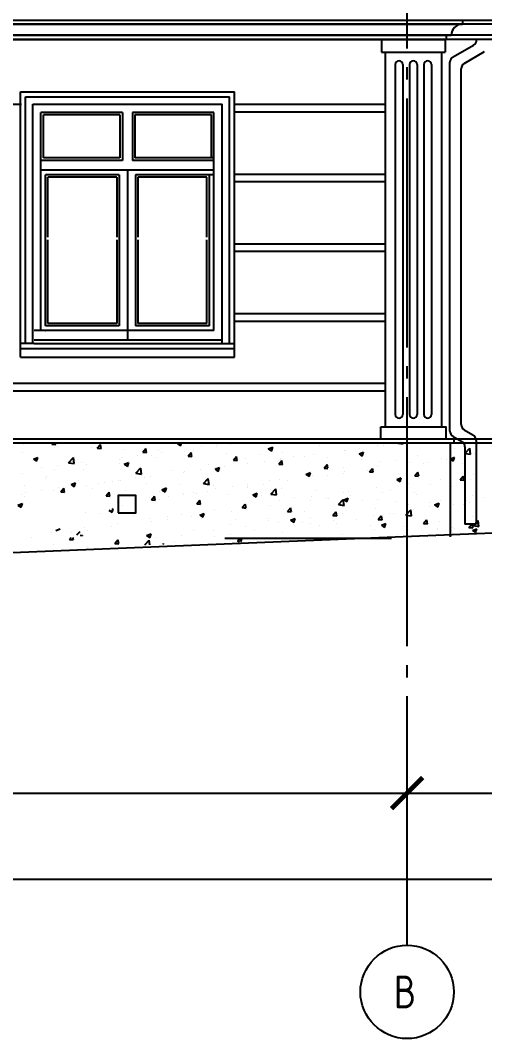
# Model space of a CAD drawing. Extents: x -133165 to 20117, y 15722 to 63536.
# Drawn here: x -34469 to -30739, y 43503 to 51679 of the extents above; entities that cross this region are included whole.
import ezdxf
from ezdxf.enums import TextEntityAlignment as Align

# ---------------------------------------------------------------- set-up
doc = ezdxf.new("R2010")
doc.units = 0
doc.header["$PDMODE"] = 3
doc.linetypes.add('GOST2_303_5', pattern=[24, 20, -1.5, 1, -1.5])
doc.layers.get('0').update_dxf_attribs({"linetype": 'CONTINUOUS'})
doc.layers.get('DEFPOINTS').update_dxf_attribs({"color": 41, "linetype": 'CONTINUOUS'})
for name, color, linetype in [('AXIS', 7, 'GOST2_303_5'), ('C1', 33, 'CONTINUOUS'), ('DIM', 250, 'CONTINUOUS'), ('DOORS', 32, 'CONTINUOUS'), ('FRIZ', 173, 'CONTINUOUS'), ('WALL', 5, 'CONTINUOUS')]:
    doc.layers.add(name, color=color, linetype=linetype)
doc.styles.add('GOST_2_304', font='CS_Gost2304.shx')
doc.dimstyles.new('SPDS', dxfattribs={"dimscale": 50, "dimtxt": 2.5, "dimasz": 2.5, "dimexe": 1.25, "dimexo": 0.625, "dimtad": 1, "dimdec": 0, "dimrnd": 0.001, "dimdsep": 46, "dimtxsty": 'GOST_2_304', "dimblk": 'ARCHTICK', "dimcen": 2.5, "dimdle": 2, "dimadec": 4, "dimazin": 0, "dimtfac": 0.75, "dimtdec": 0, "dimtmove": 0, "dimatfit": 3, "dimfxl": 1, "dimtolj": 1, "dimarcsym": 0})

# ---------------------------------------------------------------- blocks, each defined once
blk = doc.blocks.new('_ARCHTICK')
at = {"color": 0, "linetype": 'BYBLOCK', "const_width": 0.15}
blk.add_lwpolyline([(-0.5, -0.5), (0.5, 0.5)], dxfattribs=at)
blk = doc.blocks.new('*D34')
at = {"layer": 'DEFPOINTS', "color": 0, "ltscale": 10}
for p in [(-43491.9, 47084.6), (-27481.9, 47084.6), (-27481.9, 44783.3)]:
    blk.add_point(p, dxfattribs=at)
at = {"layer": 'DIM', "color": 0, "ltscale": 10}
for p, q in [((-43491.9, 47022.1), (-43491.9, 44658.3)), ((-27481.9, 47022.1), (-27481.9, 44658.3)), ((-43691.9, 44783.3), (-27281.9, 44783.3))]:
    blk.add_line(p, q, dxfattribs=at)
at = {"layer": 'DIM', "color": 0, "ltscale": 10, "xscale": 250, "yscale": 250, "zscale": 250, "rotation": 180}
blk.add_blockref('_ARCHTICK', (-43491.9, 44783.3), dxfattribs=at)
at = {"layer": 'DIM', "color": 0, "ltscale": 10, "xscale": 250, "yscale": 250, "zscale": 250}
blk.add_blockref('_ARCHTICK', (-27481.9, 44783.3), dxfattribs=at)
at = {"layer": 'DIM', "color": 0, "ltscale": 10, "insert": (-35486.9, 44970.8), "char_height": 250, "attachment_point": 5, "style": 'GOST_2_304'}
blk.add_mtext('\\A1;16010', dxfattribs=at)
blk = doc.blocks.new('*X103')
at = {"linetype": 'CONTINUOUS', "ltscale": 10}
for p, q in [((-33486.1, 48211.8), (-33461.6, 48241)), ((-33455.2, 48209.3), (-33461, 48241.1)), ((-33207.5, 48278.5), (-33191.5, 48284.6)), ((-33207.3, 48278.4), (-33182, 48261.3)), ((-33182, 48261.3), (-33174.2, 48284.6)), ((-33015.1, 48254.5), (-33015.1, 48254.5)), ((-32891.3, 48256.3), (-32891.3, 48256.3)), ((-32887.9, 48271.2), (-32887.9, 48271.2)), ((-32780.3, 48273.5), (-32780.3, 48273.5)), ((-32477.4, 48237.8), (-32441.8, 48251.5)), ((-32451.9, 48220.6), (-32441.6, 48251.3)), ((-32066, 48263.7), (-32066, 48263.7)), ((-31740.8, 48239.5), (-31740.8, 48239.5)), ((-31595.8, 48264.2), (-31595.8, 48264.2)), ((-31548.4, 48264.8), (-31548.4, 48264.8)), ((-31432.4, 48284.6), (-31394, 48278.7)), ((-31394, 48278.6), (-31394.7, 48284.6)), ((-30897.1, 48201.6), (-30857.5, 48242.9)), ((-30851.9, 48194.5), (-30857.5, 48242.8)), ((-33528.3, 48186.9), (-33528.3, 48186.9)), ((-33485.9, 48211.7), (-33455.5, 48209.1)), ((-33416, 48182.4), (-33416, 48182.4)), ((-33372.8, 48171.8), (-33372.8, 48171.8)), ((-33357.2, 48223.5), (-33357.2, 48223.5)), ((-33335.9, 48212.3), (-33335.9, 48212.3)), ((-33152.2, 48220.5), (-33152.2, 48220.5)), ((-33121.7, 48179.9), (-33097.3, 48209.1)), ((-33121.5, 48179.8), (-33091.2, 48177.2)), ((-33090.8, 48177.4), (-33096.7, 48209.2)), ((-33086, 48212.1), (-33086, 48212.1)), ((-33076.5, 48222.7), (-33076.5, 48222.7)), ((-32814.8, 48200.6), (-32814.8, 48200.6)), ((-32757.4, 48148), (-32732.9, 48177.2)), ((-32726.4, 48145.5), (-32732.3, 48177.4)), ((-32658.5, 48162), (-32658.5, 48162)), ((-32543.6, 48189.2), (-32543.6, 48189.2)), ((-32477.2, 48237.7), (-32452, 48220.7)), ((-32377.1, 48157.8), (-32377.1, 48157.8)), ((-32362.3, 48212.8), (-32362.3, 48212.8)), ((-32272.5, 48177.7), (-32272.5, 48177.7)), ((-32188.8, 48180.5), (-32188.8, 48180.5)), ((-32116.2, 48193.6), (-32116.2, 48193.6)), ((-32001.3, 48166.2), (-32001.3, 48166.2)), ((-31867.9, 48222.7), (-31867.9, 48222.7)), ((-31859.7, 48226.1), (-31859.7, 48226.1)), ((-31747.3, 48197.1), (-31711.8, 48210.8)), ((-31747.2, 48197), (-31721.9, 48180)), ((-31721.8, 48179.9), (-31711.5, 48210.6)), ((-31279.5, 48187.6), (-31279.5, 48187.6)), ((-31084.6, 48163.4), (-31084.6, 48163.4)), ((-31017.3, 48156.5), (-30981.7, 48170.1)), ((-30991.8, 48139.3), (-30981.5, 48170)), ((-30983.2, 48238.5), (-30983.2, 48238.5)), ((-30897, 48201.6), (-30851.8, 48194.6)), ((-30820.7, 48201.4), (-30820.7, 48201.4)), ((-33611.9, 48123.3), (-33598.7, 48128.3)), ((-33611.9, 48099.5), (-33608.9, 48097.5)), ((-33608.8, 48097.5), (-33598.5, 48128.2)), ((-33540.5, 48043.1), (-33500.9, 48084.4)), ((-33495.3, 48036), (-33500.9, 48084.3)), ((-32954.8, 48111.1), (-32954.8, 48111.1)), ((-32904.2, 48074), (-32868.7, 48087.6)), ((-32897.5, 48087.2), (-32897.5, 48087.2)), ((-32878.7, 48056.8), (-32868.4, 48087.5)), ((-32829.2, 48096.2), (-32829.2, 48096.2)), ((-32757.2, 48148), (-32726.8, 48145.3)), ((-32640.9, 48119.7), (-32640.9, 48119.7)), ((-32508.3, 48138.4), (-32508.3, 48138.4)), ((-32393, 48116.1), (-32368.5, 48145.3)), ((-32392.8, 48116.1), (-32362.4, 48113.4)), ((-32381.2, 48155.2), (-32381.2, 48155.2)), ((-32362.1, 48113.6), (-32367.9, 48145.5)), ((-32028.6, 48084.3), (-32004.1, 48113.5)), ((-32028.4, 48084.2), (-31998.1, 48081.6)), ((-31997.7, 48081.8), (-32003.6, 48113.6)), ((-31872, 48085.9), (-31872, 48085.9)), ((-31730.1, 48154.8), (-31730.1, 48154.8)), ((-31664.3, 48052.4), (-31639.8, 48081.6)), ((-31633.3, 48049.9), (-31639.2, 48081.7)), ((-31602, 48095.1), (-31602, 48095.1)), ((-31575.8, 48136.8), (-31575.8, 48136.8)), ((-31458.9, 48143.3), (-31458.9, 48143.3)), ((-31361.2, 48106.7), (-31361.2, 48106.7)), ((-31341.2, 48130.8), (-31341.2, 48130.8)), ((-31234, 48123.4), (-31234, 48123.4)), ((-31187.7, 48131.9), (-31187.7, 48131.9)), ((-31041.6, 48148.8), (-31041.6, 48148.8)), ((-31017.1, 48156.3), (-30991.8, 48139.3)), ((-30916.6, 48120.4), (-30916.6, 48120.4)), ((-33547.3, 48009.4), (-33547.3, 48009.4)), ((-33540.4, 48043.1), (-33495.3, 48036.1)), ((-33469.6, 48011.9), (-33469.6, 48011.9)), ((-33422.2, 48013.3), (-33422.2, 48013.3)), ((-33251.1, 48060.3), (-33251.1, 48060.3)), ((-33158.3, 48051.4), (-33158.3, 48051.4)), ((-33148.7, 48054.1), (-33148.7, 48054.1)), ((-33021.6, 48070.9), (-33021.6, 48070.9)), ((-32998.4, 47959), (-32958.8, 48000.3)), ((-32953.2, 47951.9), (-32958.8, 48000.2)), ((-32904.1, 48073.9), (-32878.8, 48056.8)), ((-32174.2, 48033.3), (-32138.6, 48047)), ((-32174, 48033.2), (-32148.7, 48016.1)), ((-32168.3, 48035), (-32168.3, 48035)), ((-32148.7, 48016.1), (-32138.4, 48046.8)), ((-32122.4, 48024.5), (-32122.4, 48024.5)), ((-32001.6, 48022.4), (-32001.6, 48022.4)), ((-31874.4, 48039.1), (-31874.4, 48039.1)), ((-31865.8, 48057), (-31865.8, 48057)), ((-31682, 48064.5), (-31682, 48064.5)), ((-31664.1, 48052.3), (-31633.7, 48049.7)), ((-31444.1, 47992.6), (-31408.5, 48006.3)), ((-31418.6, 47975.4), (-31408.3, 48006.1)), ((-31299.9, 48020.5), (-31275.4, 48049.7)), ((-31299.7, 48020.5), (-31269.3, 48017.8)), ((-31269, 48018), (-31274.8, 48049.8)), ((-31090.7, 47994.2), (-31090.7, 47994.2)), ((-30935.5, 47988.6), (-30911, 48017.8)), ((-30904.6, 47986.1), (-30910.5, 48018)), ((-30826.9, 48032.3), (-30826.9, 48032.3)), ((-33456.1, 47963.9), (-33456.1, 47963.9)), ((-33331.1, 47910.1), (-33295.5, 47923.8)), ((-33305.6, 47892.9), (-33295.3, 47923.6)), ((-33184.9, 47952.5), (-33184.9, 47952.5)), ((-32998.3, 47959), (-32953.1, 47952)), ((-32913.8, 47941), (-32913.8, 47941)), ((-32903.7, 47918.1), (-32903.7, 47918.1)), ((-32760.8, 47933.3), (-32760.8, 47933.3)), ((-32647.1, 47950.6), (-32647.1, 47950.6)), ((-32642.6, 47929.6), (-32642.6, 47929.6)), ((-32642, 47938.1), (-32642, 47938.1)), ((-32514.8, 47954.8), (-32514.8, 47954.8)), ((-32464.5, 47984.2), (-32464.5, 47984.2)), ((-32456.2, 47875), (-32416.6, 47916.2)), ((-32411, 47867.9), (-32416.6, 47916.1)), ((-32383.2, 47988.7), (-32383.2, 47988.7)), ((-32371.4, 47918.1), (-32371.4, 47918.1)), ((-32322.4, 47980.1), (-32322.4, 47980.1)), ((-31608.2, 47926), (-31608.2, 47926)), ((-31443.9, 47992.5), (-31418.7, 47975.4)), ((-31367.7, 47923.1), (-31367.7, 47923.1)), ((-31347.3, 47961.7), (-31347.3, 47961.7)), ((-31175.3, 47948.4), (-31175.3, 47948.4)), ((-31004.2, 47935.4), (-31004.2, 47935.4)), ((-30935.3, 47988.6), (-30905, 47985.9)), ((-30854.4, 47990.6), (-30854.4, 47990.6)), ((-33428.4, 47844.2), (-33428.4, 47844.2)), ((-33415.6, 47829.7), (-33391.1, 47858.9)), ((-33384.7, 47827.2), (-33390.5, 47859)), ((-33353.3, 47831.6), (-33353.3, 47831.6)), ((-33349, 47895.7), (-33349, 47895.7)), ((-33330.9, 47910), (-33305.6, 47893)), ((-33282.4, 47853.8), (-33282.4, 47853.8)), ((-33164.5, 47882.3), (-33164.5, 47882.3)), ((-33155.2, 47870.5), (-33155.2, 47870.5)), ((-33077.8, 47884.3), (-33077.8, 47884.3)), ((-33057.1, 47882.5), (-33057.1, 47882.5)), ((-32962.8, 47895.8), (-32962.8, 47895.8)), ((-32806.6, 47872.8), (-32806.6, 47872.8)), ((-32601, 47869.5), (-32565.4, 47883.1)), ((-32600.8, 47869.3), (-32575.6, 47852.3)), ((-32575.5, 47852.3), (-32565.2, 47883)), ((-32535.5, 47861.3), (-32535.5, 47861.3)), ((-32456.1, 47874.9), (-32410.9, 47867.9)), ((-32264.3, 47849.9), (-32264.3, 47849.9)), ((-32128.6, 47855.3), (-32128.6, 47855.3)), ((-32100.2, 47906.7), (-32100.2, 47906.7)), ((-32008.1, 47838.8), (-32008.1, 47838.8)), ((-31993.1, 47838.4), (-31993.1, 47838.4)), ((-31914, 47790.9), (-31874.5, 47832.1)), ((-31868.8, 47783.8), (-31874.5, 47832)), ((-31872, 47887.9), (-31872, 47887.9)), ((-31870.9, 47828.8), (-31835.4, 47842.4)), ((-31845.5, 47811.6), (-31835.2, 47842.3)), ((-31829, 47895.2), (-31829, 47895.2)), ((-31815.7, 47864.1), (-31815.7, 47864.1)), ((-31596.7, 47833.6), (-31596.7, 47833.6)), ((-31557.8, 47883.7), (-31557.8, 47883.7)), ((-31494.8, 47906.3), (-31494.8, 47906.3)), ((-31300.5, 47884.5), (-31300.5, 47884.5)), ((-31286.7, 47872.3), (-31286.7, 47872.3)), ((-31015.5, 47860.8), (-31015.5, 47860.8)), ((-30833.1, 47863.2), (-30833.1, 47863.2)), ((-30744.3, 47849.4), (-30744.3, 47849.4)), ((-33415.4, 47829.6), (-33385.1, 47827)), ((-33051.3, 47797.8), (-33026.8, 47827)), ((-33051.1, 47797.7), (-33020.7, 47795.1)), ((-33020.3, 47795.3), (-33026.2, 47827.1)), ((-32909.9, 47749), (-32909.9, 47749)), ((-32686.9, 47765.9), (-32662.4, 47795.1)), ((-32686.7, 47765.9), (-32656.3, 47763.2)), ((-32655.9, 47763.4), (-32661.8, 47795.2)), ((-32653.3, 47781.5), (-32653.3, 47781.5)), ((-32648.4, 47754.5), (-32648.4, 47754.5)), ((-32456.1, 47779.8), (-32456.1, 47779.8)), ((-32389.4, 47819.6), (-32389.4, 47819.6)), ((-32322.5, 47734), (-32298, 47763.2)), ((-32291.6, 47731.5), (-32297.4, 47763.4)), ((-32135.2, 47822), (-32135.2, 47822)), ((-31914, 47790.8), (-31868.8, 47783.8)), ((-31893, 47782.8), (-31893, 47782.8)), ((-31870.8, 47828.6), (-31845.5, 47811.6)), ((-31721.9, 47827), (-31721.9, 47827)), ((-31614.3, 47756.8), (-31614.3, 47756.8)), ((-31450.7, 47815.5), (-31450.7, 47815.5)), ((-31353.5, 47792.6), (-31353.5, 47792.6)), ((-31179.6, 47804.1), (-31179.6, 47804.1)), ((-31178.8, 47773), (-31178.8, 47773)), ((-31140.9, 47788.1), (-31105.3, 47801.7)), ((-31140.7, 47788), (-31115.4, 47770.9)), ((-31115.4, 47770.9), (-31105.1, 47801.6)), ((-31096.9, 47825.1), (-31096.9, 47825.1)), ((-30988.1, 47790.3), (-30988.1, 47790.3)), ((-30908.4, 47792.6), (-30908.4, 47792.6)), ((-30882.5, 47823.8), (-30882.5, 47823.8)), ((-30860.9, 47807), (-30860.9, 47807)), ((-33557.2, 47705.7), (-33557.2, 47705.7)), ((-33434.5, 47675.1), (-33434.5, 47675.1)), ((-33288.8, 47670.1), (-33288.8, 47670.1)), ((-33286, 47694.3), (-33286, 47694.3)), ((-33170.7, 47713.2), (-33170.7, 47713.2)), ((-33096.4, 47695.5), (-33096.4, 47695.5)), ((-33027.8, 47705.6), (-32992.3, 47719.3)), ((-33027.7, 47705.5), (-33002.4, 47688.4)), ((-33014.8, 47682.8), (-33014.8, 47682.8)), ((-33002.3, 47688.4), (-32992, 47719.1)), ((-32775.6, 47737.7), (-32775.6, 47737.7)), ((-32743.6, 47671.4), (-32743.6, 47671.4)), ((-32485.5, 47681.1), (-32485.5, 47681.1)), ((-32322.3, 47734), (-32292, 47731.3)), ((-32297.8, 47664.9), (-32262.2, 47678.6)), ((-32272.3, 47647.7), (-32262, 47678.4)), ((-32189.3, 47731.9), (-32189.3, 47731.9)), ((-32134.8, 47686.2), (-32134.8, 47686.2)), ((-31958.1, 47702.2), (-31933.7, 47731.3)), ((-31957.9, 47702.1), (-31927.6, 47699.4)), ((-31927.2, 47699.6), (-31933.1, 47731.5)), ((-31878.2, 47718.8), (-31878.2, 47718.8)), ((-31771.3, 47671.3), (-31771.3, 47671.3)), ((-31628.5, 47706), (-31628.5, 47706)), ((-31593.8, 47670.3), (-31569.3, 47699.5)), ((-31593.6, 47670.2), (-31563.2, 47667.6)), ((-31562.8, 47667.8), (-31568.7, 47699.6)), ((-31501.3, 47722.7), (-31501.3, 47722.7)), ((-31475, 47722.1), (-31475, 47722.1)), ((-31371.9, 47706.8), (-31332.3, 47748)), ((-31371.8, 47706.7), (-31326.6, 47699.7)), ((-31326.7, 47699.7), (-31332.3, 47747.9)), ((-31308.9, 47748), (-31308.9, 47748)), ((-31229.4, 47638.4), (-31204.9, 47667.6)), ((-31198.5, 47635.9), (-31204.3, 47667.7)), ((-30839.2, 47694.1), (-30839.2, 47694.1)), ((-33416, 47653.4), (-33416, 47653.4)), ((-32781.8, 47630.2), (-32781.8, 47630.2)), ((-32659.5, 47612.4), (-32659.5, 47612.4)), ((-32472.5, 47659.9), (-32472.5, 47659.9)), ((-32395.6, 47650.5), (-32395.6, 47650.5)), ((-32297.6, 47664.8), (-32272.3, 47647.7)), ((-32268.9, 47621.7), (-32268.9, 47621.7)), ((-32201.3, 47648.4), (-32201.3, 47648.4)), ((-32141.7, 47638.4), (-32141.7, 47638.4)), ((-32067.5, 47620.4), (-32067.5, 47620.4)), ((-31949.3, 47663.7), (-31949.3, 47663.7)), ((-31930.1, 47637), (-31930.1, 47637)), ((-31658.9, 47625.5), (-31658.9, 47625.5)), ((-31620.5, 47587.7), (-31620.5, 47587.7)), ((-31567.7, 47624.2), (-31532.1, 47637.9)), ((-31567.5, 47624.1), (-31542.3, 47607.1)), ((-31542.2, 47607), (-31531.9, 47637.7)), ((-31387.7, 47614.1), (-31387.7, 47614.1)), ((-31359.7, 47623.5), (-31359.7, 47623.5)), ((-31229.2, 47638.3), (-31198.8, 47635.7)), ((-31121.7, 47589.9), (-31121.7, 47589.9)), ((-31116.6, 47602.6), (-31116.6, 47602.6)), ((-31103.1, 47656), (-31103.1, 47656)), ((-30994.5, 47606.7), (-30994.5, 47606.7)), ((-30984.7, 47595.2), (-30984.7, 47595.2)), ((-30865, 47606.5), (-30840.5, 47635.7)), ((-30864.8, 47606.5), (-30834.5, 47603.8)), ((-30845.4, 47591.2), (-30845.4, 47591.2)), ((-30834.1, 47604), (-30840, 47635.8)), ((-30837.6, 47583.6), (-30802.1, 47597.2)), ((-30829.7, 47622.7), (-30790.2, 47663.9)), ((-30829.7, 47622.6), (-30784.5, 47615.6)), ((-30812.2, 47566.4), (-30801.9, 47597.1)), ((-30802.1, 47632), (-30802.1, 47632)), ((-30784.5, 47615.6), (-30790.1, 47663.8)), ((-33470, 47467.4), (-33433.6, 47505.4)), ((-33454.7, 47541.8), (-33419.1, 47555.4)), ((-33454.5, 47541.6), (-33429.2, 47524.6)), ((-33440.7, 47506), (-33440.7, 47506)), ((-33429.3, 47468.7), (-33433.6, 47505.3)), ((-33429.2, 47524.6), (-33418.9, 47555.3)), ((-33374.3, 47528.5), (-33374.3, 47528.5)), ((-33176.9, 47544.1), (-33176.9, 47544.1)), ((-33078, 47579.4), (-33078, 47579.4)), ((-32916, 47579.9), (-32916, 47579.9)), ((-32909.3, 47537.4), (-32909.3, 47537.4)), ((-32782.1, 47554.1), (-32782.1, 47554.1)), ((-32724.6, 47501.1), (-32689, 47514.7)), ((-32696.8, 47490.9), (-32688.8, 47514.6)), ((-32660, 47518.7), (-32660, 47518.7)), ((-32589.7, 47579.4), (-32589.7, 47579.4)), ((-32363.8, 47569.5), (-32363.8, 47569.5)), ((-32141, 47517.1), (-32141, 47517.1)), ((-31884.4, 47549.6), (-31884.4, 47549.6)), ((-31442.5, 47547.7), (-31442.5, 47547.7)), ((-31281, 47544.3), (-31281, 47544.3)), ((-30837.5, 47583.4), (-30812.2, 47566.4)), ((-33422.5, 47469.8), (-33422.5, 47469.8)), ((-33324.8, 47471.8), (-33320.6, 47476.7)), ((-33319.2, 47472), (-33320.1, 47476.9)), ((-33230.1, 47495.1), (-33230.1, 47495.1)), ((-32724.4, 47500.9), (-32708.9, 47490.5))]:
    blk.add_line(p, q, dxfattribs=at)
blk = doc.blocks.new('*X104')
at = {"linetype": 'CONTINUOUS', "ltscale": 10}
for p, q in [((-34441.9, 48269.4), (-34441.9, 48269.4)), ((-34214.9, 48275.5), (-34207.2, 48284.6)), ((-34214.6, 48275.5), (-34184.3, 48272.8)), ((-34191.1, 48245.2), (-34191.1, 48245.2)), ((-34183.9, 48273), (-34186, 48284.6)), ((-34170.7, 48257.9), (-34170.7, 48257.9)), ((-33927.3, 48283.3), (-33927.3, 48283.3)), ((-33899.6, 48246.4), (-33899.6, 48246.4)), ((-33850.5, 48243.7), (-33826, 48272.8)), ((-33850.3, 48243.6), (-33819.9, 48240.9)), ((-33819.5, 48241.2), (-33825.4, 48273)), ((-34447.7, 48212.7), (-34447.7, 48212.7)), ((-34364.4, 48155.4), (-34328.8, 48169)), ((-34338.9, 48138.2), (-34328.6, 48168.9)), ((-34082.7, 48127.2), (-34043.1, 48168.5)), ((-34037.5, 48120.1), (-34043.1, 48168.3)), ((-33655.5, 48170.2), (-33655.5, 48170.2)), ((-33628.4, 48235), (-33628.4, 48235)), ((-34364.2, 48155.2), (-34338.9, 48138.2)), ((-34295.9, 48085.9), (-34295.9, 48085.9)), ((-34197.3, 48076.1), (-34197.3, 48076.1)), ((-34168.7, 48102.6), (-34168.7, 48102.6)), ((-34082.6, 48127.2), (-34037.4, 48120.2)), ((-33976.3, 48127.9), (-33976.3, 48127.9)), ((-33933.4, 48114.1), (-33933.4, 48114.1)), ((-33672.6, 48149.9), (-33672.6, 48149.9)), ((-33669, 48121), (-33669, 48121)), ((-33634.3, 48114.7), (-33611.9, 48123.3)), ((-33634.1, 48114.5), (-33608.9, 48097.5)), ((-34453.9, 48043.5), (-34453.9, 48043.5)), ((-34269.7, 47998.3), (-34269.7, 47998.3)), ((-34261.6, 48019.2), (-34261.6, 48019.2)), ((-33965.3, 48070.1), (-33965.3, 48070.1)), ((-33547.3, 48009.4), (-33547.3, 48009.4)), ((-34433.7, 47941.5), (-34433.7, 47941.5)), ((-34162.5, 47930.1), (-34162.5, 47930.1)), ((-34144.4, 47893.4), (-34119.9, 47922.6)), ((-34113.4, 47890.9), (-34119.3, 47922.8)), ((-34110, 47927.6), (-34110, 47927.6)), ((-34061.1, 47950.8), (-34025.6, 47964.5)), ((-34061, 47950.7), (-34035.7, 47933.6)), ((-34035.6, 47933.6), (-34025.3, 47964.3)), ((-33998.5, 47986.9), (-33998.5, 47986.9)), ((-33939.6, 47945), (-33939.6, 47945)), ((-33891.4, 47918.6), (-33891.4, 47918.6)), ((-33843.6, 47958.6), (-33843.6, 47958.6)), ((-33789.1, 47969.8), (-33789.1, 47969.8)), ((-33727.3, 47975.4), (-33727.3, 47975.4)), ((-33678.8, 47980.8), (-33678.8, 47980.8)), ((-33662, 47986.6), (-33662, 47986.6)), ((-33456.1, 47963.9), (-33456.1, 47963.9)), ((-34460.1, 47874.4), (-34460.1, 47874.4)), ((-34436.1, 47856.9), (-34436.1, 47856.9)), ((-34429.5, 47885.5), (-34429.5, 47885.5)), ((-34302.4, 47902.3), (-34302.4, 47902.3)), ((-34203.5, 47907), (-34203.5, 47907)), ((-34144.2, 47893.4), (-34113.8, 47890.7)), ((-34139.8, 47907.7), (-34139.8, 47907.7)), ((-33780, 47861.5), (-33755.5, 47890.7)), ((-33779.8, 47861.5), (-33749.4, 47858.8)), ((-33749, 47859), (-33754.9, 47890.9)), ((-33620.2, 47907.2), (-33620.2, 47907.2)), ((-33353.3, 47831.6), (-33353.3, 47831.6)), ((-33349, 47895.7), (-33349, 47895.7)), ((-33330.9, 47910), (-33305.6, 47893)), ((-34488, 47787), (-34452.4, 47800.6)), ((-34487.8, 47786.8), (-34462.5, 47769.8)), ((-34462.5, 47769.8), (-34452.2, 47800.5)), ((-33732.4, 47729.1), (-33722.1, 47759.8)), ((-33685, 47811.7), (-33685, 47811.7)), ((-33649.6, 47780.8), (-33649.6, 47780.8)), ((-33945.8, 47729.9), (-33945.8, 47729.9)), ((-33828.4, 47717.2), (-33828.4, 47717.2)), ((-33757.7, 47746.2), (-33732.5, 47729.1)), ((-33434.5, 47675.1), (-33434.5, 47675.1)), ((-34184.7, 47582.5), (-34149.2, 47596.1)), ((-33952, 47606.8), (-33952, 47606.8)), ((-33929.2, 47585.8), (-33929.2, 47585.8)), ((-33736.8, 47611.2), (-33736.8, 47611.2)), ((-33691.1, 47642.6), (-33691.1, 47642.6)), ((-34377.2, 47526.9), (-34377.2, 47526.9)), ((-34215.8, 47568.7), (-34215.8, 47568.7)), ((-34073.9, 47511.3), (-34060.6, 47527.1)), ((-34073.7, 47511.3), (-34043.3, 47508.6)), ((-34056.4, 47569.1), (-34056.4, 47569.1)), ((-34042.9, 47508.8), (-34046.3, 47527.1)), ((-34015.3, 47548.3), (-33989.5, 47575.2)), ((-33989.5, 47544.2), (-33970.1, 47541.2)), ((-33970.1, 47541.2), (-33970.5, 47544.6)), ((-33709.5, 47479.4), (-33685, 47508.6)), ((-33678.6, 47476.9), (-33684.4, 47508.8)), ((-34198.5, 47469.1), (-34198.5, 47469.1)), ((-33927.3, 47457.6), (-33927.3, 47457.6)), ((-33709.3, 47479.4), (-33678.9, 47476.7)), ((-33697.3, 47473.5), (-33697.3, 47473.5)), ((-33670.5, 47477.7), (-33670.5, 47477.7))]:
    blk.add_line(p, q, dxfattribs=at)
blk = doc.blocks.new('*D38')
at = {"layer": 'DEFPOINTS', "color": 0, "ltscale": 10}
for p in [(-31361.9, 45474.7), (-31361.9, 45474.7), (-39611.9, 45454.8)]:
    blk.add_point(p, dxfattribs=at)
at = {"layer": 'DIM', "color": 0, "ltscale": 10}
for p, q in [((-39611.9, 45517.3), (-39611.9, 45599.7)), ((-31361.9, 45537.2), (-31361.9, 45599.7)), ((-39811.9, 45474.7), (-31161.9, 45474.7))]:
    blk.add_line(p, q, dxfattribs=at)
at = {"layer": 'DIM', "color": 0, "ltscale": 10, "xscale": 250, "yscale": 250, "zscale": 250, "rotation": 180}
blk.add_blockref('_ARCHTICK', (-39611.9, 45474.7), dxfattribs=at)
at = {"layer": 'DIM', "color": 0, "ltscale": 10, "xscale": 250, "yscale": 250, "zscale": 250}
blk.add_blockref('_ARCHTICK', (-31361.9, 45474.7), dxfattribs=at)
at = {"layer": 'DIM', "color": 0, "ltscale": 10, "insert": (-35486.9, 45662.2), "char_height": 250, "attachment_point": 5, "style": 'GOST_2_304'}
blk.add_mtext('\\A1;8250', dxfattribs=at)
blk = doc.blocks.new('*D39')
at = {"layer": 'DEFPOINTS', "color": 0, "ltscale": 10}
for p in [(-31361.9, 45474.7), (-27481.9, 45474.7), (-27481.9, 45474.7)]:
    blk.add_point(p, dxfattribs=at)
at = {"layer": 'DIM', "color": 0, "ltscale": 10}
for p, q in [((-31361.9, 45537.2), (-31361.9, 45599.7)), ((-27481.9, 45537.2), (-27481.9, 45599.7)), ((-31561.9, 45474.7), (-27281.9, 45474.7))]:
    blk.add_line(p, q, dxfattribs=at)
at = {"layer": 'DIM', "color": 0, "ltscale": 10, "xscale": 250, "yscale": 250, "zscale": 250, "rotation": 180}
blk.add_blockref('_ARCHTICK', (-31361.9, 45474.7), dxfattribs=at)
at = {"layer": 'DIM', "color": 0, "ltscale": 10, "xscale": 250, "yscale": 250, "zscale": 250}
blk.add_blockref('_ARCHTICK', (-27481.9, 45474.7), dxfattribs=at)
at = {"layer": 'DIM', "color": 0, "ltscale": 10, "insert": (-29421.9, 45662.2), "char_height": 250, "attachment_point": 5, "style": 'GOST_2_304'}
blk.add_mtext('\\A1;3880', dxfattribs=at)

msp = doc.modelspace()

# ---------------------------------------------------------------- linework, layer by layer
at = {"ltscale": 10}
for p, q in [((-26966.9, 51678.6), (-43956.9, 51678.6)), ((-30866.9, 51678.6), (-30916.9, 51678.6)), ((-30916.9, 51678.6), (-30916.9, 51648.6)), ((-27016.9, 51648.6), (-43956.9, 51648.6)), ((-40056.9, 51648.6), (-30916.9, 51648.6)), ((-30916.9, 51648.6), (-30916.9, 51648.6)), ((-27106.9, 51558.6), (-43826.9, 51558.6)), ((-27146.9, 51524.6), (-43826.9, 51524.6)), ((-39966.9, 51559.6), (-31006.9, 51558.6)), ((-39916.9, 51524.6), (-31046.9, 51524.6)), ((-31566.9, 51524.6), (-31566.9, 51424.6)), ((-31056.9, 51524.6), (-31056.9, 51424.6)), ((-31006.9, 51558.6), (-31046.9, 51558.6)), ((-31046.9, 51558.6), (-31046.9, 51524.6)), ((-31046.9, 51528.6), (-31046.9, 51528.6)), ((-30804, 51523.1), (-30804, 51524.6)), ((-30992.6, 51385.4), (-30829, 51479.8)), ((-30902.6, 51333.4), (-30739, 51427.8)), ((-31566.9, 51424.6), (-31056.9, 51424.6)), ((-31536.9, 51424.6), (-31536.9, 48414.6)), ((-31086.9, 51424.6), (-31086.9, 48414.6)), ((-31456.9, 51324.6), (-31456.9, 48514.6)), ((-31396.9, 51324.6), (-31396.9, 48514.6)), ((-31341.9, 51324.6), (-31341.9, 48514.6)), ((-31281.9, 51324.6), (-31281.9, 48514.6)), ((-31226.9, 51324.6), (-31226.9, 48514.6)), ((-31166.9, 51324.6), (-31166.9, 48514.6)), ((-31017.6, 48381.2), (-31017.6, 51342.1)), ((-30927.6, 48433.2), (-30927.6, 51290.1)), ((-36498.7, 51004.6), (-34458.7, 51004.6)), ((-32748.7, 51004.6), (-31536.9, 51004.6)), ((-32748.7, 50944.6), (-31536.9, 50944.6)), ((-32748.7, 50444.6), (-31536.9, 50444.6)), ((-32748.7, 50384.6), (-31536.9, 50384.6)), ((-32748.7, 49884.6), (-31536.9, 49884.6)), ((-32748.7, 49824.6), (-31536.9, 49824.6)), ((-32748.7, 49324.6), (-31536.9, 49324.6)), ((-32748.7, 49264.6), (-31536.9, 49264.6)), ((-34358.7, 49084.6), (-32848.7, 49084.6)), ((-39436.9, 48764.6), (-31536.9, 48764.6)), ((-39436.9, 48704.6), (-31536.9, 48704.6)), ((-30992.6, 48337.9), (-30922.6, 48297.5)), ((-30902.6, 48389.9), (-30832.6, 48349.5)), ((-30986.9, 48314.6), (-46914.3, 48314.6)), ((-30986.9, 48284.6), (-39506.9, 48284.6)), ((-25546.9, 48314.6), (-31361.9, 48314.6)), ((-25546.9, 48284.6), (-31361.9, 48284.6)), ((-31016.9, 48284.6), (-31016.9, 47530.8)), ((-30986.9, 48314.6), (-30986.9, 48284.6)), ((-30897.6, 48254.2), (-30897.6, 47634.6)), ((-30807.6, 48306.1), (-30807.6, 47634.6)), ((-30807.6, 47634.6), (-30897.6, 47634.6)), ((-31486.9, 47517), (-32825.1, 47517))]:
    msp.add_line(p, q, dxfattribs=at)
for points in [[(-31571.9, 48414.6), (-31051.9, 48414.6), (-31051.9, 48314.6), (-31571.9, 48314.6)], [(-33681.9, 47724.6), (-33541.9, 47724.6), (-33541.9, 47864.6), (-33681.9, 47864.6)]]:
    msp.add_lwpolyline(points, close=True, dxfattribs=at)
for centre, radius, start, end in [((-30916.9, 51558.6), 90, 90, 180), ((-30854, 51523.1), 50, 300, 360), ((-31426.9, 51324.6), 30, 0, 180), ((-31311.9, 51324.6), 30, 0, 180), ((-31196.9, 51324.6), 30, 0, 180), ((-30967.6, 51342.1), 50, 120, 180), ((-30877.6, 51290.1), 50, 120, 180), ((-31426.9, 48514.6), 30, 180, 0), ((-31311.9, 48514.6), 30, 180, 0), ((-31196.9, 48514.6), 30, 180, 0), ((-30877.6, 48433.2), 50, 180, 240), ((-30967.6, 48381.2), 50, 180, 240), ((-30857.6, 48306.1), 50, 0, 60), ((-30947.6, 48254.2), 50, 0, 60)]:
    msp.add_arc(centre, radius, start, end, dxfattribs=at)
at = {"layer": 'AXIS', "color": 147, "ltscale": 100}
msp.add_line((-31361.9, 44252.5), (-31361.9, 56181.2), dxfattribs=at)
at = {"layer": 'AXIS', "color": 3, "linetype": 'CONTINUOUS', "ltscale": 75}
msp.add_circle((-31361.9, 43877.5), 375, dxfattribs=at)
at = {"layer": 'C1', "color": 37, "ltscale": 100}
msp.add_line((-34263.8, 49184.6), (-34267.7, 49184.6), dxfattribs=at)
at = {"layer": 'DOORS', "ltscale": 100}
for p, q in [((-34303.7, 49189.6), (-34303.7, 50939.6)), ((-34303.7, 50554.6), (-34303.7, 50939.6)), ((-33648.7, 50939.6), (-34303.7, 50939.6)), ((-33648.7, 50939.6), (-33648.7, 50554.6)), ((-33568.7, 50939.6), (-33568.7, 50554.6)), ((-32913.7, 50939.6), (-33568.7, 50939.6)), ((-32913.7, 50554.6), (-32913.7, 50939.6)), ((-32913.7, 50474.6), (-32913.7, 50939.6)), ((-34283.7, 50574.6), (-34283.7, 50919.6)), ((-33668.7, 50919.6), (-34283.7, 50919.6)), ((-33668.7, 50919.6), (-33668.7, 50574.6)), ((-33548.7, 50919.6), (-33548.7, 50574.6)), ((-32932.3, 50919.6), (-33548.7, 50919.6)), ((-32933.7, 50574.6), (-32933.7, 50919.6)), ((-33648.7, 50554.6), (-34303.7, 50554.6)), ((-33668.7, 50574.6), (-34283.7, 50574.6)), ((-32913.7, 50554.6), (-33568.7, 50554.6)), ((-32913.7, 50574.6), (-33548.7, 50574.6)), ((-32913.7, 50474.6), (-34303.7, 50474.6)), ((-33608.7, 50474.6), (-33608.7, 49109.6)), ((-32913.7, 49189.6), (-32913.7, 50474.6)), ((-34267.7, 49225.6), (-34267.7, 50438.6)), ((-33673.7, 50438.6), (-34267.7, 50438.6)), ((-33673.7, 50438.6), (-34267.7, 50438.6)), ((-34247.7, 49937.1), (-34247.7, 50418.6)), ((-33693.7, 50418.6), (-34247.7, 50418.6)), ((-33693.7, 50418.6), (-34247.7, 50418.6)), ((-33693.7, 50418.6), (-33693.7, 49937.1)), ((-33673.7, 50438.6), (-33673.7, 49225.6)), ((-33543.7, 50438.6), (-33543.7, 49225.6)), ((-32949.7, 50438.6), (-33543.7, 50438.6)), ((-32913.7, 50438.6), (-33543.7, 50438.6)), ((-33523.7, 50418.6), (-33523.7, 49937.1)), ((-32969.7, 50418.6), (-33523.7, 50418.6)), ((-32969.7, 50418.6), (-33523.7, 50418.6)), ((-32969.7, 49937.1), (-32969.7, 50418.6)), ((-32949.7, 49225.6), (-32949.7, 50438.6)), ((-34247.7, 49245.6), (-34247.7, 49917.1)), ((-33693.7, 49917.1), (-33693.7, 49245.6)), ((-33523.7, 49917.1), (-33523.7, 49245.6)), ((-32969.7, 49245.6), (-32969.7, 49917.1)), ((-33673.7, 49225.6), (-34267.7, 49225.6)), ((-33693.7, 49245.6), (-34247.7, 49245.6)), ((-32949.7, 49225.6), (-33543.7, 49225.6)), ((-32969.7, 49245.6), (-33523.7, 49245.6)), ((-32913.7, 49189.6), (-34358.7, 49189.6)), ((-32848.7, 49109.6), (-34358.7, 49109.6))]:
    msp.add_line(p, q, dxfattribs=at)
at = {"layer": 'FRIZ', "ltscale": 50}
for p, q in [((-34468.7, 51104.6), (-32748.7, 51104.6)), ((-34468.7, 48974.6), (-34468.7, 51104.6)), ((-32748.7, 48974.6), (-32748.7, 51104.6)), ((-34428.7, 51064.6), (-32788.7, 51064.6)), ((-34428.7, 49084.6), (-34428.7, 51064.6)), ((-32788.7, 49084.6), (-32788.7, 51064.6)), ((-34368.7, 49084.6), (-34368.7, 51004.6)), ((-34368.7, 51004.6), (-32848.7, 51004.6)), ((-32848.7, 49084.6), (-32848.7, 51004.6)), ((-34358.7, 49084.6), (-34468.7, 49084.6)), ((-32858.7, 49084.6), (-32748.7, 49084.6)), ((-34468.7, 49044.6), (-32748.7, 49044.6)), ((-34468.7, 48974.6), (-32748.7, 48974.6))]:
    msp.add_line(p, q, dxfattribs=at)
at = {"layer": 'WALL', "color": 5, "ltscale": 100}
msp.add_line((-28871.9, 47634.6), (-37406.9, 47284.6), dxfattribs=at)

# ---------------------------------------------------------------- block references
at = {"ltscale": 10}
for name in ['*X104', '*X103']:
    msp.add_blockref(name, (0, 0), dxfattribs=at)

# ---------------------------------------------------------------- texts
at = {"layer": 'AXIS', "color": 3, "linetype": 'CONTINUOUS', "ltscale": 75, "style": 'GOST_2_304'}
msp.add_text('В', height=262.5, dxfattribs=at).set_placement((-31380.8, 43877.5), align=Align.MIDDLE_CENTER)

# ---------------------------------------------------------------- dimensions: what is measured, and where the dimension line sits
at = {"layer": 'DIM', "ltscale": 10}
for base, p1, p2, picture, middle in [((-27481.9, 44783.3), (-43491.9, 47084.6), (-27481.9, 47084.6), '*D34', (-35486.9, 44970.8)), ((-31361.9, 45474.7), (-39611.9, 45454.8), (-31361.9, 45474.7), '*D38', (-35486.9, 45662.2)), ((-27481.9, 45474.7), (-31361.9, 45474.7), (-27481.9, 45474.7), '*D39', (-29421.9, 45662.2))]:
    dim = msp.add_linear_dim(base=base, p1=p1, p2=p2, dimstyle='SPDS', override={"dimscale": 100, "dimfxl": 1.5}, dxfattribs=at)
    dim.commit()
    dim.dimension.update_dxf_attribs({"geometry": picture, "text_midpoint": middle})

doc.saveas('drawing.dxf')
